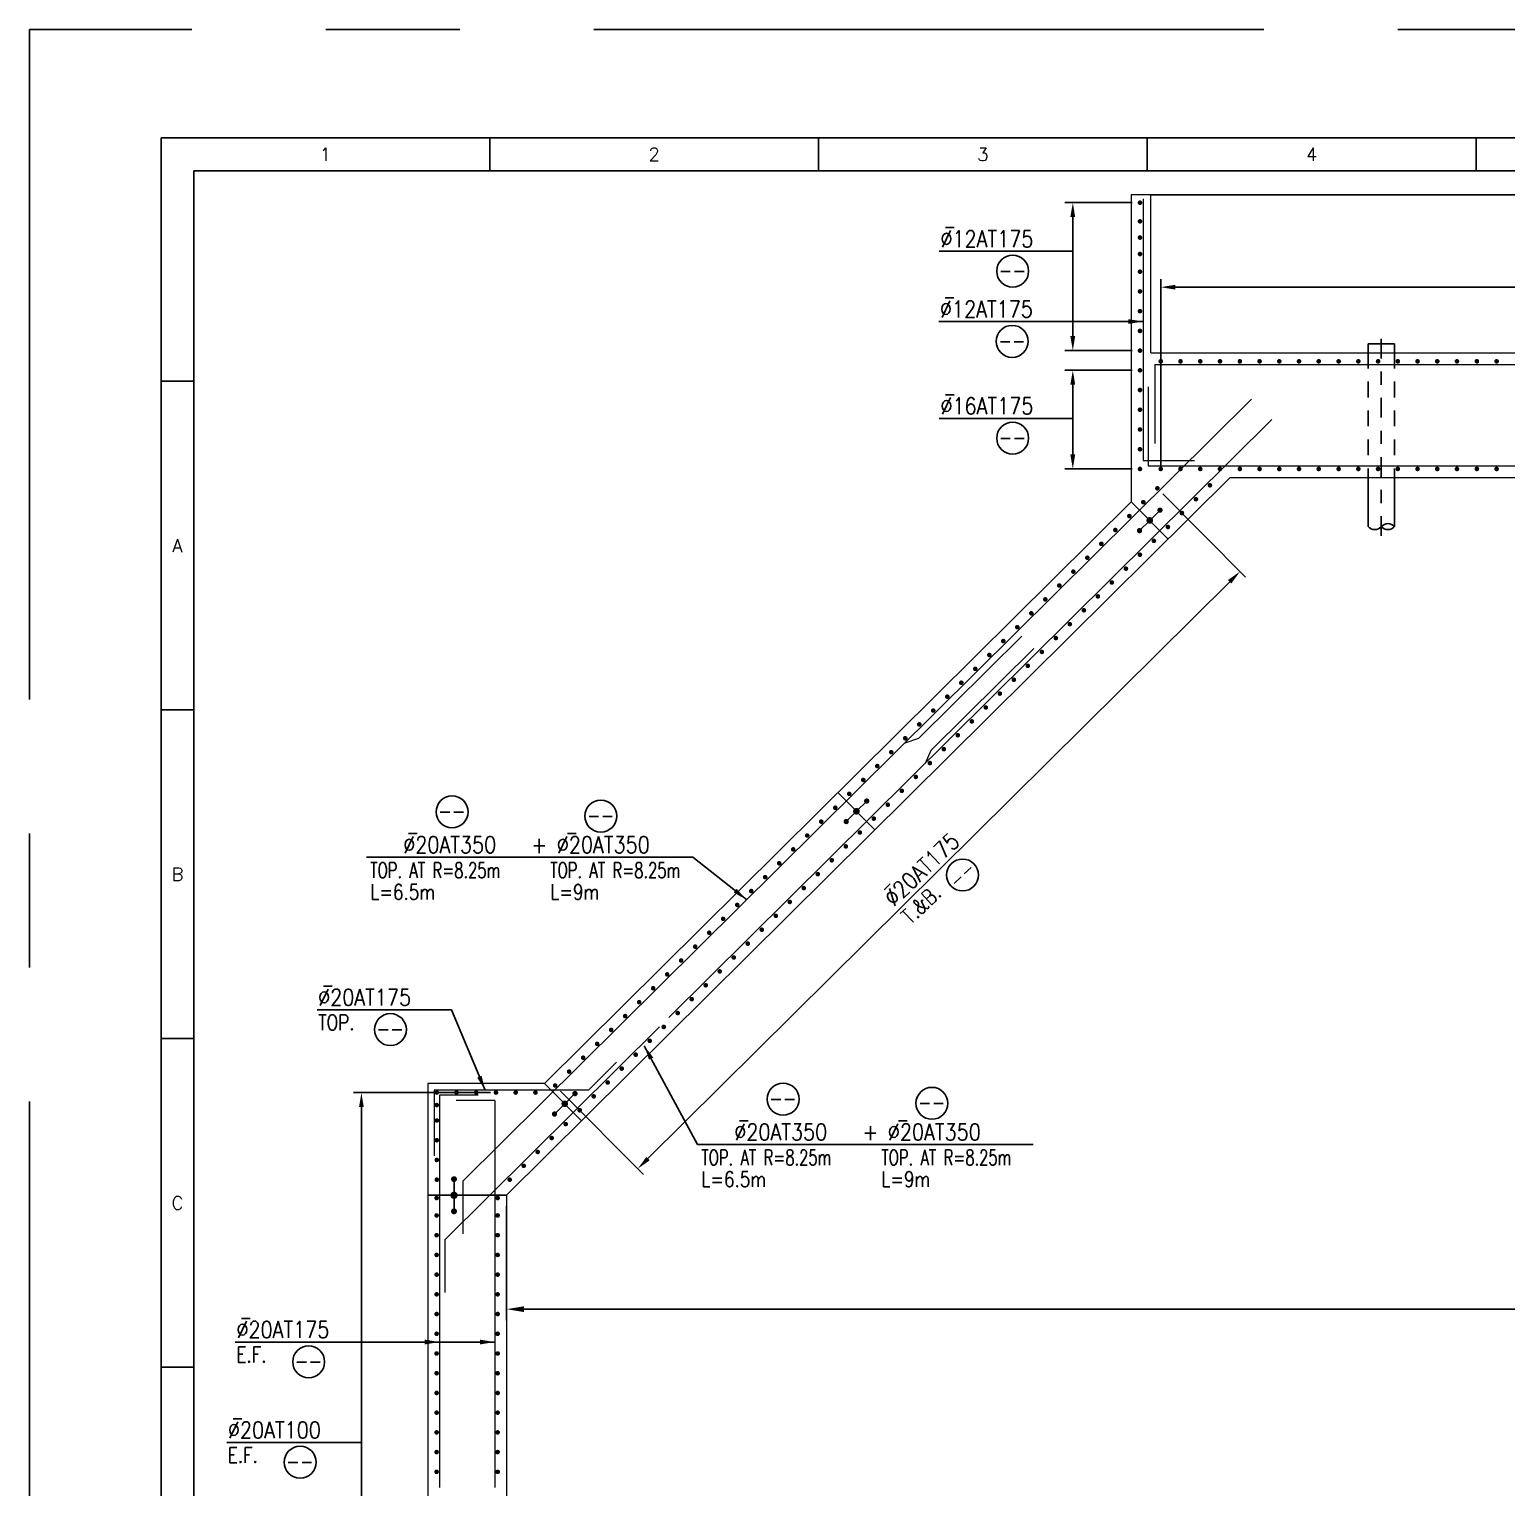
# Model space of a CAD drawing. Extents: x 0 to 9506, y 0 to 789.
# Drawn here: x 9463.67 to 9474.9, y 777.66 to 788.75 of the extents above; entities that cross this region are included whole.
import ezdxf
from ezdxf.enums import TextEntityAlignment as Align

# ---------------------------------------------------------------- set-up
doc = ezdxf.new("R2010")
doc.units = 0
doc.header["$LTSCALE"] = 3
doc.header["$MEASUREMENT"] = 0
for name, pattern in [('CENTER', [2, 1.25, -0.25, 0.25, -0.25]), ('DASHDOT', [1, 0.5, -0.25, 0, -0.25]), ('DASHED1', [0.3, 0.2, -0.1])]:
    doc.linetypes.add(name, pattern=pattern)
doc.layers.get('0').update_dxf_attribs({"linetype": 'CONTINUOUS'})
doc.layers.get('DEFPOINTS').update_dxf_attribs({"linetype": 'CONTINUOUS'})
for name, color, linetype in [('1', 1, 'CONTINUOUS'), ('1WALL', 3, 'CONTINUOUS'), ('DIM', 7, 'CONTINUOUS'), ('FORM', 3, 'CONTINUOUS'), ('KD', 3, 'CONTINUOUS'), ('p', 11, 'CONTINUOUS')]:
    doc.layers.add(name, color=color, linetype=linetype)
doc.styles.add('ROMANS', font='ROMANS.shx', dxfattribs={"width": 0.8})
doc.styles.get("Standard").update_dxf_attribs({"font": 'romans.shx'})
doc.styles.add('TX', font='TXT.shx')
doc.dimstyles.new('100 GHA', dxfattribs={"dimtxt": 0.135, "dimasz": 0.11, "dimexe": 0.06, "dimexo": 0.06, "dimgap": 0.025, "dimtad": 1, "dimdec": 0, "dimlfac": 100, "dimzin": 0, "dimdsep": 46, "dimtxsty": 'ROMANS', "dimcen": 0.5, "dimclrd": 1, "dimclre": 1, "dimclrt": 2, "dimadec": 0, "dimazin": 0, "dimtfac": 1, "dimtdec": 0, "dimtmove": 2, "dimatfit": 3, "dimfxl": 0.15, "dimtolj": 1, "dimtzin": 0, "dimlwd": -1, "dimlwe": -1, "dimarcsym": 0})

# ---------------------------------------------------------------- blocks, each defined once
blk = doc.blocks.new('*D11')
at = {"layer": '1WALL', "color": 1, "transparency": 16777216}
for p, q in [((9467.175, 780.666), (9466.134, 780.666)), ((9466.194, 776.39), (9466.194, 780.556)), ((9467.17, 776.28), (9466.134, 776.28))]:
    blk.add_line(p, q, dxfattribs=at)
for points in [[(9466.176, 780.556), (9466.212, 780.556), (9466.194, 780.666)], [(9466.176, 776.39), (9466.212, 776.39), (9466.194, 776.28)]]:
    blk.add_solid(points, dxfattribs=at)
at = {"layer": 'DEFPOINTS', "color": 0, "transparency": 16777216}
for p in [(9466.194, 780.666), (9467.235, 780.666), (9467.23, 776.28)]:
    blk.add_point(p, dxfattribs=at)
at = {"layer": '1WALL', "color": 2, "transparency": 16777216, "insert": (9466.101, 778.473), "char_height": 0.135, "attachment_point": 5, "rotation": 90, "style": 'ROMANS'}
blk.add_mtext('\\A1;  ', dxfattribs=at)
blk = doc.blocks.new('*D15')
at = {"layer": '1WALL', "color": 1, "transparency": 16777216}
for p, q in [((9472.289, 785.22), (9472.917, 784.586)), ((9468.373, 780.164), (9472.797, 784.552)), ((9467.709, 780.678), (9468.338, 780.044))]:
    blk.add_line(p, q, dxfattribs=at)
for points in [[(9472.784, 784.565), (9472.81, 784.539), (9472.875, 784.629)], [(9468.361, 780.177), (9468.386, 780.151), (9468.295, 780.087)]]:
    blk.add_solid(points, dxfattribs=at)
at = {"layer": 'DEFPOINTS', "color": 0, "transparency": 16777216}
for p in [(9472.247, 785.262), (9472.875, 784.629), (9467.667, 780.72)]:
    blk.add_point(p, dxfattribs=at)
blk = doc.blocks.new('*D16')
at = {"layer": '1WALL', "color": 1, "transparency": 16777216}
for p, q in [((9472.273, 785.429), (9472.273, 786.852)), ((9472.383, 786.792), (9478.713, 786.792)), ((9478.823, 785.429), (9478.823, 786.852))]:
    blk.add_line(p, q, dxfattribs=at)
for points in [[(9472.383, 786.81), (9472.383, 786.774), (9472.273, 786.792)], [(9478.713, 786.81), (9478.713, 786.774), (9478.823, 786.792)]]:
    blk.add_solid(points, dxfattribs=at)
at = {"layer": 'DEFPOINTS', "color": 0, "transparency": 16777216}
for p in [(9478.823, 786.792), (9472.273, 785.369), (9478.823, 785.369)]:
    blk.add_point(p, dxfattribs=at)
at = {"layer": '1WALL', "color": 2, "transparency": 16777216, "insert": (9475.548, 786.885), "char_height": 0.135, "attachment_point": 5, "style": 'ROMANS'}
blk.add_mtext('\\A1;  ', dxfattribs=at)
blk = doc.blocks.new('*D18')
at = {"layer": '1WALL', "color": 1, "transparency": 16777216}
for p, q in [((9472.055, 787.435), (9471.544, 787.435)), ((9471.604, 786.42), (9471.604, 787.325)), ((9472.055, 786.31), (9471.544, 786.31))]:
    blk.add_line(p, q, dxfattribs=at)
for points in [[(9471.585, 787.325), (9471.622, 787.325), (9471.604, 787.435)], [(9471.585, 786.42), (9471.622, 786.42), (9471.604, 786.31)]]:
    blk.add_solid(points, dxfattribs=at)
at = {"layer": 'DEFPOINTS', "color": 0, "transparency": 16777216}
for p in [(9471.604, 787.435), (9472.115, 787.435), (9472.115, 786.31)]:
    blk.add_point(p, dxfattribs=at)
at = {"layer": '1WALL', "color": 2, "transparency": 16777216, "insert": (9471.511, 786.872), "char_height": 0.135, "attachment_point": 5, "rotation": 90, "style": 'ROMANS'}
blk.add_mtext('\\A1;  ', dxfattribs=at)
blk = doc.blocks.new('*D19')
at = {"layer": '1WALL', "color": 1, "transparency": 16777216}
for p, q in [((9472.055, 786.16), (9471.544, 786.16)), ((9471.604, 785.52), (9471.604, 786.05)), ((9472.055, 785.41), (9471.544, 785.41))]:
    blk.add_line(p, q, dxfattribs=at)
for points in [[(9471.585, 786.05), (9471.622, 786.05), (9471.604, 786.16)], [(9471.585, 785.52), (9471.622, 785.52), (9471.604, 785.41)]]:
    blk.add_solid(points, dxfattribs=at)
at = {"layer": 'DEFPOINTS', "color": 0, "transparency": 16777216}
for p in [(9471.604, 786.16), (9472.115, 786.16), (9472.115, 785.41)]:
    blk.add_point(p, dxfattribs=at)
at = {"layer": '1WALL', "color": 2, "transparency": 16777216, "insert": (9471.511, 785.785), "char_height": 0.135, "attachment_point": 5, "rotation": 90, "style": 'ROMANS'}
blk.add_mtext('\\A1;  ', dxfattribs=at)
blk = doc.blocks.new('*D411')
at = {"layer": '1WALL', "color": 1, "transparency": 16777216}
for p, q in [((9467.298, 779.802), (9467.298, 778.935)), ((9483.798, 779.802), (9483.798, 778.935)), ((9467.43, 779.019), (9483.666, 779.019))]:
    blk.add_line(p, q, dxfattribs=at)
for points in [[(9467.43, 779.041), (9467.43, 778.997), (9467.298, 779.019)], [(9483.666, 779.041), (9483.666, 778.997), (9483.798, 779.019)]]:
    blk.add_solid(points, dxfattribs=at)
at = {"layer": 'DEFPOINTS', "color": 0, "transparency": 16777216}
for p in [(9467.298, 779.886), (9483.798, 779.886), (9483.798, 779.019)]:
    blk.add_point(p, dxfattribs=at)
at = {"layer": '1WALL', "color": 2, "transparency": 16777216, "insert": (9475.548, 779.157), "char_height": 0.18, "attachment_point": 5, "style": 'ROMANS'}
blk.add_mtext('\\A1;1650', dxfattribs=at)
blk = doc.blocks.new('KD')
at = {"layer": 'KD', "color": 3}
for p, q in [((58.871, -1.214), (0, -1.214)), ((0, -1.214), (0, -42.424))]:
    blk.add_line(p, q, dxfattribs=at)
at = {"layer": 'KD', "color": 6}
for p, q in [((3.679, -1.214), (3.679, -1.582)), ((7.359, -1.214), (7.359, -1.582)), ((11.038, -1.214), (11.038, -1.582)), ((14.718, -1.214), (14.718, -1.582)), ((0, -3.937), (0.368, -3.937)), ((0, -7.616), (0.368, -7.616)), ((0, -11.296), (0.368, -11.296)), ((0, -14.975), (0.368, -14.975))]:
    blk.add_line(p, q, dxfattribs=at)
at = {"layer": 'KD', "color": 5}
for p, q in [((58.503, -1.582), (0.368, -1.582)), ((0.368, -1.582), (0.368, -42.056))]:
    blk.add_line(p, q, dxfattribs=at)
at = {"layer": 'KD', "color": 8, "linetype": 'CENTER', "ltscale": 2}
blk.add_lwpolyline([(-1.472, -43.638), (60.343, -43.638), (60.343, 0), (-1.472, 0)], close=True, dxfattribs=at)
at = {"layer": 'DIM'}
for tag, p in [('--', (55.888, -41.627)), ('--', (56.775, -41.661)), ('1:', (57.553, -41.661))]:
    blk.add_attdef(tag, p, '', height=0.147, dxfattribs=at)
at = {"layer": 'KD', "color": 6, "style": 'TX'}
for s, p in [('1', (1.84, -1.398)), ('2', (5.519, -1.398)), ('3', (9.199, -1.398)), ('4', (12.878, -1.398)), ('A', (0.184, -5.777)), ('B', (0.184, -9.456)), ('C', (0.184, -13.136))]:
    blk.add_text(s, height=0.147, dxfattribs=at).set_placement(p, align=Align.MIDDLE)

msp = doc.modelspace()

# ---------------------------------------------------------------- linework, layer by layer
at = {"color": 1, "linetype": 'DASHED1', "ltscale": 0.2}
for p, q in [((9473.8498, 786.294), (9473.8498, 785.344)), ((9474.0498, 786.294), (9474.0498, 785.344))]:
    msp.add_line(p, q, dxfattribs=at)
at = {"color": 3}
msp.add_line((9467.2981, 779.8857), (9466.6981, 779.8857), dxfattribs=at)
at = {"color": 1, "const_width": 0.0175}
for points in [[(9472.1232, 787.434, -1), (9472.1058, 787.4352, -1)], [(9472.1232, 787.2923, -1), (9472.1058, 787.2935, -1)], [(9472.1232, 787.1687, -1), (9472.1058, 787.1699, -1)], [(9472.1232, 787.0448, 1), (9472.1058, 787.0435, 1)], [(9472.1232, 786.9103, 1), (9472.1058, 786.909, 1)], [(9472.1232, 786.7603, 1), (9472.1058, 786.759, 1)], [(9472.1232, 786.6103, 1), (9472.1058, 786.609, 1)], [(9472.1232, 786.4603, 1), (9472.1058, 786.459, 1)], [(9472.1232, 786.309, -1), (9472.1058, 786.3103, -1)], [(9472.2815, 786.2289, 1), (9472.2641, 786.2277, 1)], [(9472.4315, 786.2289, 1), (9472.4141, 786.2277, 1)], [(9472.5815, 786.2289, 1), (9472.5641, 786.2277, 1)], [(9472.7315, 786.2289, 1), (9472.7141, 786.2277, 1)], [(9472.8653, 786.2289, -1), (9472.8828, 786.2277, -1)], [(9473.0153, 786.2289, -1), (9473.0328, 786.2277, -1)], [(9473.1653, 786.2289, -1), (9473.1828, 786.2277, -1)], [(9473.3328, 786.2289, 1), (9473.3153, 786.2277, 1)], [(9473.4828, 786.2289, 1), (9473.4653, 786.2277, 1)], [(9473.6166, 786.2289, -1), (9473.6341, 786.2277, -1)], [(9473.7666, 786.2289, -1), (9473.7841, 786.2277, -1)], [(9473.9166, 786.2289, -1), (9473.9341, 786.2277, -1)], [(9474.0666, 786.2289, -1), (9474.0841, 786.2277, -1)], [(9474.2341, 786.2289, 1), (9474.2166, 786.2277, 1)], [(9474.3841, 786.2289, 1), (9474.3666, 786.2277, 1)], [(9474.5341, 786.2289, 1), (9474.5166, 786.2277, 1)], [(9474.6679, 786.2289, -1), (9474.6853, 786.2277, -1)], [(9474.8179, 786.2289, -1), (9474.8353, 786.2277, -1)], [(9472.1232, 786.159, -1), (9472.1058, 786.1603, -1)], [(9472.1232, 786.009, -1), (9472.1058, 786.0103, -1)], [(9472.1232, 785.859, -1), (9472.1058, 785.8603, -1)], [(9472.1232, 785.709, -1), (9472.1058, 785.7103, -1)], [(9472.1232, 785.559, -1), (9472.1058, 785.5603, -1)], [(9472.1232, 785.409, -1), (9472.1058, 785.4103, -1)], [(9472.2815, 785.409, -1), (9472.2641, 785.4103, -1)], [(9472.4315, 785.409, -1), (9472.4141, 785.4103, -1)], [(9472.5815, 785.409, -1), (9472.5641, 785.4103, -1)], [(9472.7315, 785.409, -1), (9472.7141, 785.4103, -1)], [(9472.8653, 785.409, 1), (9472.8828, 785.4103, 1)], [(9473.0153, 785.409, 1), (9473.0328, 785.4103, 1)], [(9473.1653, 785.409, 1), (9473.1828, 785.4103, 1)], [(9473.3328, 785.409, -1), (9473.3153, 785.4103, -1)], [(9473.4828, 785.409, -1), (9473.4653, 785.4103, -1)], [(9473.6166, 785.409, 1), (9473.6341, 785.4103, 1)], [(9473.7666, 785.409, 1), (9473.7841, 785.4103, 1)], [(9473.9166, 785.409, 1), (9473.9341, 785.4103, 1)], [(9474.0666, 785.409, 1), (9474.0841, 785.4103, 1)], [(9474.2341, 785.409, -1), (9474.2166, 785.4103, -1)], [(9474.3841, 785.409, -1), (9474.3666, 785.4103, -1)], [(9474.5341, 785.409, -1), (9474.5166, 785.4103, -1)], [(9474.6679, 785.409, 1), (9474.6853, 785.4103, 1)], [(9474.8179, 785.409, 1), (9474.8353, 785.4103, 1)], [(9472.2462, 785.2711, 1), (9472.2473, 785.2536, 1)], [(9472.5487, 785.179, -1), (9472.5313, 785.1803, -1)], [(9472.6552, 785.2847, -1), (9472.6378, 785.2859, -1)], [(9472.1397, 785.1655, 1), (9472.1408, 785.148, 1)], [(9472.4422, 785.0734, -1), (9472.4248, 785.0747, -1)], [(9472.0332, 785.0598, 1), (9472.0343, 785.0424, 1)], [(9472.3357, 784.9678, -1), (9472.3183, 784.969, -1)], [(9471.8202, 784.8486, 1), (9471.8213, 784.8311, 1)], [(9471.9267, 784.9542, 1), (9471.9278, 784.9367, 1)], [(9472.2292, 784.8621, -1), (9472.2118, 784.8634, -1)], [(9471.7137, 784.7429, 1), (9471.7148, 784.7255, 1)], [(9472.1227, 784.7565, -1), (9472.1053, 784.7578, -1)], [(9471.6072, 784.6373, 1), (9471.6083, 784.6199, 1)], [(9472.0162, 784.6509, -1), (9471.9988, 784.6522, -1)], [(9471.5007, 784.5317, 1), (9471.5018, 784.5142, 1)], [(9471.9097, 784.5453, -1), (9471.8923, 784.5465, -1)], [(9471.3942, 784.4261, 1), (9471.3953, 784.4086, 1)], [(9471.8032, 784.4396, -1), (9471.7858, 784.4409, -1)], [(9471.2877, 784.3204, 1), (9471.2888, 784.303, 1)], [(9471.6967, 784.334, -1), (9471.6793, 784.3353, -1)], [(9471.1812, 784.2148, 1), (9471.1823, 784.1973, 1)], [(9471.5902, 784.2284, -1), (9471.5728, 784.2296, -1)], [(9471.0747, 784.1092, 1), (9471.0758, 784.0917, 1)], [(9471.4837, 784.1227, -1), (9471.4663, 784.124, -1)], [(9470.9682, 784.0035, 1), (9470.9693, 783.9861, 1)], [(9471.3772, 784.0171, -1), (9471.3598, 784.0184, -1)], [(9470.8617, 783.8979, 1), (9470.8628, 783.8804, 1)], [(9471.2707, 783.9115, -1), (9471.2533, 783.9127, -1)], [(9470.7552, 783.7923, 1), (9470.7563, 783.7748, 1)], [(9471.1642, 783.8058, -1), (9471.1468, 783.8071, -1)], [(9470.6487, 783.6866, 1), (9470.6498, 783.6692, 1)], [(9471.0577, 783.7002, -1), (9471.0403, 783.7015, -1)], [(9470.5422, 783.581, 1), (9470.5433, 783.5636, 1)], [(9470.8447, 783.489, -1), (9470.8273, 783.4902, -1)], [(9470.9512, 783.5946, -1), (9470.9338, 783.5958, -1)], [(9470.4357, 783.4754, 1), (9470.4368, 783.4579, 1)], [(9470.7382, 783.3833, -1), (9470.7208, 783.3846, -1)], [(9470.3292, 783.3698, 1), (9470.3303, 783.3523, 1)], [(9470.6317, 783.2777, -1), (9470.6143, 783.279, -1)], [(9470.2227, 783.2641, 1), (9470.2238, 783.2467, 1)], [(9470.5252, 783.1721, -1), (9470.5078, 783.1733, -1)], [(9470.0097, 783.0529, 1), (9470.0108, 783.0354, 1)], [(9470.1162, 783.1585, 1), (9470.1173, 783.141, 1)], [(9470.4187, 783.0664, -1), (9470.4013, 783.0677, -1)], [(9469.9032, 782.9472, 1), (9469.9043, 782.9298, 1)], [(9470.3122, 782.9608, -1), (9470.2948, 782.9621, -1)], [(9469.7967, 782.8416, 1), (9469.7978, 782.8241, 1)], [(9470.2057, 782.8552, -1), (9470.1883, 782.8564, -1)], [(9469.6902, 782.736, 1), (9469.6913, 782.7185, 1)], [(9470.0992, 782.7495, -1), (9470.0818, 782.7508, -1)], [(9469.5837, 782.6303, 1), (9469.5848, 782.6129, 1)], [(9469.9927, 782.6439, -1), (9469.9753, 782.6452, -1)], [(9469.4772, 782.5247, 1), (9469.4783, 782.5073, 1)], [(9469.8862, 782.5383, -1), (9469.8688, 782.5395, -1)], [(9469.3707, 782.4191, 1), (9469.3718, 782.4016, 1)], [(9469.7797, 782.4327, -1), (9469.7623, 782.4339, -1)], [(9469.2642, 782.3135, 1), (9469.2653, 782.296, 1)], [(9469.6732, 782.327, -1), (9469.6558, 782.3283, -1)], [(9469.1577, 782.2078, 1), (9469.1588, 782.1904, 1)], [(9469.5667, 782.2214, -1), (9469.5493, 782.2227, -1)], [(9469.0512, 782.1022, 1), (9469.0523, 782.0847, 1)], [(9469.4602, 782.1158, -1), (9469.4428, 782.117, -1)], [(9468.9447, 781.9966, 1), (9468.9458, 781.9791, 1)], [(9468.9447, 781.9966, 1), (9468.9458, 781.9791, 1)], [(9469.3537, 782.0101, -1), (9469.3363, 782.0114, -1)], [(9468.8382, 781.8909, 1), (9468.8393, 781.8735, 1)], [(9469.2472, 781.9045, -1), (9469.2298, 781.9058, -1)], [(9468.7317, 781.7853, 1), (9468.7328, 781.7678, 1)], [(9469.0342, 781.6932, -1), (9469.0168, 781.6945, -1)], [(9469.1407, 781.7989, -1), (9469.1233, 781.8001, -1)], [(9469.1407, 781.7989, -1), (9469.1233, 781.8001, -1)], [(9468.6252, 781.6797, 1), (9468.6263, 781.6622, 1)], [(9468.9277, 781.5876, -1), (9468.9103, 781.5889, -1)], [(9468.5187, 781.574, 1), (9468.5198, 781.5566, 1)], [(9468.8212, 781.482, -1), (9468.8038, 781.4832, -1)], [(9468.4122, 781.4684, 1), (9468.4133, 781.4509, 1)], [(9468.7147, 781.3764, -1), (9468.6973, 781.3776, -1)], [(9468.1992, 781.2572, 1), (9468.2003, 781.2397, 1)], [(9468.3057, 781.3628, 1), (9468.3068, 781.3453, 1)], [(9468.6082, 781.2707, -1), (9468.5908, 781.272, -1)], [(9468.0927, 781.1515, 1), (9468.0938, 781.1341, 1)], [(9468.5017, 781.1651, -1), (9468.4843, 781.1664, -1)], [(9467.9862, 781.0459, 1), (9467.9873, 781.0284, 1)], [(9468.3952, 781.0595, -1), (9468.3778, 781.0607, -1)], [(9467.8797, 780.9403, 1), (9467.8808, 780.9228, 1)], [(9468.2887, 780.9538, -1), (9468.2713, 780.9551, -1)], [(9467.7732, 780.8346, 1), (9467.7743, 780.8172, 1)], [(9468.1822, 780.8482, -1), (9468.1648, 780.8495, -1)], [(9467.6667, 780.729, 1), (9467.6678, 780.7115, 1)], [(9468.0757, 780.7426, -1), (9468.0583, 780.7438, -1)], [(9466.7667, 780.6754, 1), (9466.7678, 780.658, 1)], [(9466.7667, 780.5802, 1), (9466.7678, 780.5628, 1)], [(9466.9167, 780.6754, 1), (9466.9178, 780.658, 1)], [(9467.0667, 780.6754, 1), (9467.0678, 780.658, 1)], [(9467.2167, 780.6754, 1), (9467.2178, 780.658, 1)], [(9467.3667, 780.6754, 1), (9467.3678, 780.658, 1)], [(9467.5167, 780.6754, 1), (9467.5178, 780.658, 1)], [(9467.9692, 780.6369, -1), (9467.9518, 780.6382, -1)], [(9467.8627, 780.5313, -1), (9467.8453, 780.5326, -1)], [(9466.7667, 780.4626, 1), (9466.7678, 780.4452, 1)], [(9467.7562, 780.4257, -1), (9467.7388, 780.4269, -1)], [(9466.7667, 780.3126, 1), (9466.7678, 780.2952, 1)], [(9467.6497, 780.3201, -1), (9467.6323, 780.3213, -1)], [(9466.7667, 780.1626, 1), (9466.7678, 780.1452, 1)], [(9467.5432, 780.2144, -1), (9467.5258, 780.2157, -1)], [(9467.4367, 780.1088, -1), (9467.4193, 780.1101, -1)], [(9466.7667, 780.0126, 1), (9466.7678, 779.9952, 1)], [(9467.3302, 780.0032, -1), (9467.3128, 780.0044, -1)], [(9466.7653, 779.8731, 1), (9466.7664, 779.8556, 1)], [(9467.2305, 779.8731, -1), (9467.2293, 779.8556, -1)], [(9466.7653, 779.7406, 1), (9466.7664, 779.7232, 1)], [(9467.2305, 779.7406, -1), (9467.2293, 779.7232, -1)], [(9466.7653, 779.5906, 1), (9466.7664, 779.5732, 1)], [(9467.2305, 779.5906, -1), (9467.2293, 779.5732, -1)], [(9466.7653, 779.4406, 1), (9466.7664, 779.4232, 1)], [(9467.2305, 779.4406, -1), (9467.2293, 779.4232, -1)], [(9466.7653, 779.2906, 1), (9466.7664, 779.2732, 1)], [(9467.2305, 779.2906, -1), (9467.2293, 779.2732, -1)], [(9466.7653, 779.1406, 1), (9466.7664, 779.1232, 1)], [(9467.2305, 779.1406, -1), (9467.2293, 779.1232, -1)], [(9466.7653, 778.9906, 1), (9466.7664, 778.9732, 1)], [(9467.2305, 778.9906, -1), (9467.2293, 778.9732, -1)], [(9466.7653, 778.8406, 1), (9466.7664, 778.8232, 1)], [(9467.2305, 778.8406, -1), (9467.2293, 778.8232, -1)], [(9466.7653, 778.6906, 1), (9466.7664, 778.6732, 1)], [(9467.2305, 778.6906, -1), (9467.2293, 778.6732, -1)], [(9466.7653, 778.5406, 1), (9466.7664, 778.5232, 1)], [(9467.2305, 778.5406, -1), (9467.2293, 778.5232, -1)], [(9466.7653, 778.3906, 1), (9466.7664, 778.3732, 1)], [(9467.2305, 778.3906, -1), (9467.2293, 778.3732, -1)], [(9466.7653, 778.2406, 1), (9466.7664, 778.2232, 1)], [(9467.2305, 778.2406, -1), (9467.2293, 778.2232, -1)], [(9466.7653, 778.0906, 1), (9466.7664, 778.0732, 1)], [(9467.2305, 778.0906, -1), (9467.2293, 778.0732, -1)], [(9466.7653, 777.9406, 1), (9466.7664, 777.9232, 1)], [(9467.2305, 777.9406, -1), (9467.2293, 777.9232, -1)], [(9466.7653, 777.7906, 1), (9466.7664, 777.7732, 1)], [(9467.2305, 777.7906, -1), (9467.2293, 777.7732, -1)]]:
    msp.add_lwpolyline(points, format="xyb", close=True, dxfattribs=at)
at = {"color": 1}
for centre in [(9471.1464, 786.9143), (9471.1429, 786.38), (9471.1464, 785.6435), (9466.8833, 782.8012), (9468.015, 782.7695), (9470.7654, 782.3213), (9466.4143, 781.1453), (9469.4008, 780.6165), (9470.5325, 780.5848), (9465.7929, 778.6183), (9465.7279, 777.8548)]:
    msp.add_circle(centre, 0.1215, dxfattribs=at)
at = {"layer": '1', "color": 2}
for p, q in [((9473.8498, 786.3616), (9473.8498, 786.294)), ((9474.0498, 786.3616), (9474.0498, 786.294)), ((9473.8498, 785.344), (9473.8498, 784.971)), ((9474.0498, 785.344), (9474.0498, 784.971))]:
    msp.add_line(p, q, dxfattribs=at)
for points in [[(9472.1981, 787.494), (9484.3981, 787.494), (9484.3981, 786.294)], [(9473.8498, 786.3616), (9474.0498, 786.3616)]]:
    msp.add_lwpolyline(points, dxfattribs=at)
for centre, start, end in [((9473.8998, 785.0138), 220.57575, 319.42425), ((9473.9998, 784.9282), 40.57575, 139.42425), ((9473.9998, 785.0138), 220.57575, 319.42425)]:
    msp.add_arc(centre, 0.0658, start, end, dxfattribs=at)
at = {"layer": '1WALL', "color": 1}
for p, q in [((9471.6038, 787.0651), (9470.5885, 787.0651)), ((9471.6038, 785.7943), (9470.5885, 785.7943)), ((9466.1939, 778.0056), (9465.1699, 778.0056))]:
    msp.add_line(p, q, dxfattribs=at)
at = {"layer": '1WALL', "color": 1, "linetype": 'DASHDOT', "ltscale": 0.1}
msp.add_line((9473.9498, 784.9003), (9473.9498, 786.4668), dxfattribs=at)
at = {"layer": '1WALL'}
for p, q in [((9472.0481, 785.1603), (9472.3298, 784.8763)), ((9472.0481, 785.1603), (9472.3298, 784.8763)), ((9469.8175, 782.9479), (9470.0992, 782.6639)), ((9469.8175, 782.9479), (9470.0992, 782.6639)), ((9467.5869, 780.7355), (9467.8686, 780.4515))]:
    msp.add_line(p, q, dxfattribs=at)
at = {"layer": 'DIM', "color": 3}
for p, q in [((9472.1889, 785.0183), (9472.2669, 785.0962)), ((9472.1889, 785.0183), (9472.111, 784.9403)), ((9469.9584, 782.8059), (9470.0363, 782.8838)), ((9469.9584, 782.8059), (9469.8804, 782.728)), ((9467.7402, 780.581), (9467.8181, 780.6589)), ((9467.7402, 780.581), (9467.6623, 780.5031)), ((9466.8981, 779.8857), (9466.8981, 780.0081)), ((9466.8981, 779.8857), (9466.8981, 779.7632))]:
    msp.add_line(p, q, dxfattribs=at)
for points, const_width in [([(9472.274, 785.0891, -1), (9472.2597, 785.1033, -1)], 0.0202), ([(9472.1979, 785.0093, 1), (9472.18, 785.0272, 1)], 0.0252), ([(9472.1181, 784.9332, 1), (9472.1039, 784.9474, 1)], 0.0202), ([(9470.0434, 782.8767, -1), (9470.0292, 782.891, -1)], 0.0202), ([(9469.8876, 782.7208, 1), (9469.8733, 782.7351, 1)], 0.0202), ([(9469.9673, 782.797, 1), (9469.9494, 782.8148, 1)], 0.0252), ([(9467.7491, 780.5721, 1), (9467.7313, 780.5899, 1)], 0.0252), ([(9467.8253, 780.6518, -1), (9467.811, 780.6661, -1)], 0.0202), ([(9467.6694, 780.4959, 1), (9467.6551, 780.5102, 1)], 0.0202), ([(9466.8869, 780.0081, 1), (9466.9093, 780.0081, 1)], 0.0224), ([(9466.8841, 779.8857, 1), (9466.9121, 779.8857, 1)], 0.028), ([(9466.8869, 779.7632, -1), (9466.9093, 779.7632, -1)], 0.0224)]:
    msp.add_lwpolyline(points, format="xyb", close=True, dxfattribs=dict(at, const_width=const_width))
at = {"layer": 'FORM', "color": 2}
for p, q in [((9470.6367, 787.245), (9470.7027, 787.245)), ((9470.6331, 786.7108), (9470.6992, 786.7108)), ((9470.6367, 785.9742), (9470.7027, 785.9742)), ((9466.5515, 782.6364), (9466.6175, 782.6364)), ((9467.76, 782.6364), (9467.826, 782.6364)), ((9470.1681, 782.2094), (9470.216, 782.255)), ((9465.9045, 781.476), (9465.9706, 781.476)), ((9469.069, 780.4517), (9469.135, 780.4517)), ((9470.2775, 780.4517), (9470.3435, 780.4517)), ((9465.2831, 778.949), (9465.3492, 778.949)), ((9465.2181, 778.1855), (9465.2841, 778.1855))]:
    msp.add_line(p, q, dxfattribs=at)
at = {"layer": 'p', "color": 2, "lineweight": 20}
for p, q in [((9472.1981, 787.494), (9472.0481, 787.494)), ((9472.0481, 787.494), (9472.0481, 785.1603)), ((9472.1981, 786.294), (9472.1981, 787.494)), ((9472.1981, 786.294), (9475.2981, 786.294)), ((9472.8014, 785.344), (9467.2981, 779.8857)), ((9472.8014, 785.344), (9475.2981, 785.344)), ((9472.0481, 785.1603), (9467.5869, 780.7355)), ((9466.6981, 780.7355), (9466.6981, 769.0928)), ((9467.5869, 780.7355), (9466.6981, 780.7355)), ((9467.2981, 779.8857), (9467.2981, 773.1741))]:
    msp.add_line(p, q, dxfattribs=at)
at = {"layer": 'p', "color": 4, "lineweight": 20}
for p, q in [((9472.1381, 787.464), (9472.1381, 785.474)), ((9472.2281, 786.204), (9478.8681, 786.204)), ((9472.2281, 786.204), (9472.2281, 785.604)), ((9472.1781, 786.034), (9472.1781, 785.434)), ((9472.9635, 785.9414), (9466.9653, 779.9922)), ((9473.1184, 785.7852), (9468.5321, 781.2364)), ((9472.1381, 785.474), (9472.5281, 785.474)), ((9472.1781, 785.434), (9478.9181, 785.434)), ((9471.215, 784.1368), (9470.434, 783.3622)), ((9471.3066, 784.0445), (9470.5256, 783.2699)), ((9470.3278, 783.3272), (9470.434, 783.3622)), ((9470.4827, 783.171), (9470.5256, 783.2699)), ((9468.4611, 781.1659), (9466.8281, 779.5463)), ((9468.1329, 780.8968), (9467.9199, 780.6855)), ((9467.9199, 780.6855), (9466.7481, 780.6855)), ((9466.7481, 780.6855), (9466.7481, 780.1855)), ((9466.7881, 780.6455), (9466.7881, 777.663)), ((9467.0821, 780.6455), (9466.7881, 780.6455)), ((9467.2081, 780.6055), (9466.9141, 780.6055)), ((9467.2081, 780.6055), (9467.2081, 777.663)), ((9466.9653, 779.9922), (9466.9653, 779.5922)), ((9466.8281, 779.5463), (9466.8281, 779.1463))]:
    msp.add_line(p, q, dxfattribs=at)

# ---------------------------------------------------------------- block references
at = {"layer": 'DIM', "xscale": 0.6794467363194333, "yscale": 0.6794467363194333, "zscale": 0.6794467363194333}
msp.add_blockref('KD', (9464.6701, 788.7518), dxfattribs=at)

# ---------------------------------------------------------------- texts
at = {"layer": 'FORM', "color": 2, "style": 'ROMANS'}
for s, height, rotation, width, p in [('%%C12AT175', 0.126, 0.00143, 0.85, (9470.597, 787.0968)), ('%%C12AT175', 0.126, 0.00143, 0.85, (9470.5935, 786.5626)), ('%%C16AT175', 0.126, 0.00143, 0.85, (9470.597, 785.826)), ('%%C20AT350', 0.126, 0.00143, 0.85, (9466.5118, 782.4882)), ('+ %%C20AT350', 0.126, 0.00143, 0.85, (9467.487, 782.4882)), ('%%C20AT175', 0.126, 43.58701, 0.85, (9470.2416, 782.0748)), ('TOP. AT R=8.25m  ', 0.117, 0.00143, 0.7, (9466.2613, 782.2989)), ('TOP. AT R=8.25m  ', 0.117, 0.00143, 0.7, (9467.6301, 782.2989)), ('L=6.5m', 0.117, 0.00143, 0.8, (9466.2613, 782.1337)), ('L=9m', 0.117, 0.00143, 0.8, (9467.6301, 782.1337)), ('T.&B.', 0.117, 43.58701, 0.8, (9470.3699, 781.9399)), ('%%C20AT175', 0.126, 0.00143, 0.85, (9465.8649, 781.3278)), ('TOP.', 0.117, 0.00143, 0.8, (9465.8649, 781.1417)), ('%%C20AT350', 0.126, 0.00143, 0.85, (9469.0293, 780.3035)), ('+ %%C20AT350', 0.126, 0.00143, 0.85, (9470.0045, 780.3035)), ('TOP. AT R=8.25m  ', 0.117, 0.00143, 0.7, (9468.7788, 780.1142)), ('TOP. AT R=8.25m  ', 0.117, 0.00143, 0.7, (9470.1476, 780.1142)), ('L=6.5m', 0.117, 0.00143, 0.8, (9468.7788, 779.949)), ('L=9m', 0.117, 0.00143, 0.8, (9470.1476, 779.949)), ('%%C20AT175', 0.126, 0.00143, 0.85, (9465.2435, 778.8008)), ('E.F.', 0.117, 0.00143, 0.8, (9465.2435, 778.6146)), ('%%C20AT100', 0.126, 0.00143, 0.85, (9465.1784, 778.0373)), ('E.F.', 0.117, 0.00143, 0.8, (9465.1784, 777.8511))]:
    msp.add_text(s, height=height, rotation=rotation, dxfattribs=dict(at, width=width)).set_placement(p)
at = {"layer": 'FORM', "color": 2, "style": 'ROMANS', "width": 0.8}
for rotation, p in [(0.00143, (9471.1447, 786.8618)), (0.00143, (9471.1412, 786.3275)), (0.00143, (9471.1447, 785.591)), (0.00143, (9466.8815, 782.7487)), (0.00143, (9468.0133, 782.717)), (43.58701, (9470.8003, 782.2821)), (0.00143, (9466.4125, 781.0928)), (0.00143, (9469.399, 780.564)), (0.00143, (9470.5308, 780.5323)), (0.00143, (9465.7912, 778.5658)), (0.00143, (9465.7261, 777.8023))]:
    msp.add_text('--', height=0.117, rotation=rotation, dxfattribs=at).set_placement(p, align=Align.CENTER)

# ---------------------------------------------------------------- dimensions: what is measured, and where the dimension line sits
at = {"layer": '1WALL'}
for base, p1, p2, angle, picture, middle in [((9471.6038, 787.4346), (9472.1145, 786.3097), (9472.1145, 787.4346), 90, '*D18', (9471.5113, 786.8721)), ((9471.6038, 786.1597), (9472.1145, 785.4097), (9472.1145, 786.1597), 90, '*D19', (9471.5113, 785.7847)), ((9466.1939, 780.6661), (9467.2299, 776.2802), (9467.235, 780.6661), 270, '*D11', (9466.1014, 778.4732))]:
    dim = msp.add_linear_dim(base=base, p1=p1, p2=p2, angle=angle, text='  ', dimstyle='100 GHA', dxfattribs=at)
    dim.commit()
    dim.dimension.update_dxf_attribs({"geometry": picture, "text_midpoint": middle})
for p1, p2, distance, text, picture, middle in [((9472.2728, 785.369), (9478.8234, 785.369), 1.4231, '  ', '*D16', (9475.5481, 786.8846)), ((9467.6672, 780.7203), (9472.2467, 785.2624), -0.892, ' ', '*D15', (9470.5851, 782.358))]:
    dim = msp.add_aligned_dim(p1=p1, p2=p2, distance=distance, text=text, dimstyle='100 GHA', dxfattribs=at)
    dim.commit()
    dim.dimension.update_dxf_attribs({"geometry": picture, "text_midpoint": middle})
dim = msp.add_linear_dim(base=(9483.7981, 779.0188), p1=(9467.2981, 779.8857), p2=(9483.7981, 779.8857), dimstyle='100 GHA', override={"dimscale": 1.2, "dimtxt": 0.15, "dimexe": 0.07, "dimexo": 0.07, "dimgap": 0.04, "dimzin": 12, "dimadec": 1, "dimazin": 3}, dxfattribs=at)
dim.commit()
dim.dimension.update_dxf_attribs({"geometry": '*D411', "text_midpoint": (9475.5481, 779.1568)})

# ---------------------------------------------------------------- leaders
for points in [[(9472.1362, 786.5309), (9470.5849, 786.5309)], [(9469.1216, 782.1339), (9468.7153, 782.4565), (9466.2322, 782.4565)], [(9467.1338, 780.6855), (9466.8795, 781.2961), (9465.8563, 781.2961)], [(9468.3448, 781.0216), (9468.7497, 780.2718), (9471.3022, 780.2718)], [(9466.7862, 778.7691), (9465.2349, 778.7691)], [(9467.2062, 778.7691), (9465.2349, 778.7691)]]:
    msp.add_leader(points, dimstyle='100 GHA', override={"dimgap": 0.025, "dimtad": 0}, dxfattribs=at)

doc.saveas('drawing.dxf')
